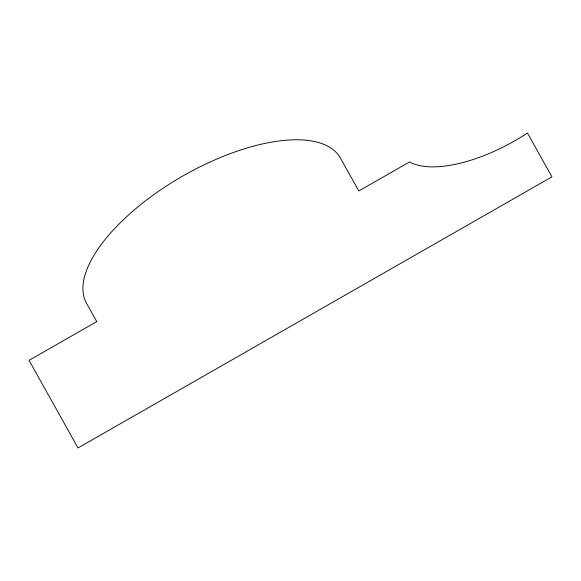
<?xml version="1.0" encoding="UTF-8"?>
<svg xmlns="http://www.w3.org/2000/svg" width="581" height="581" viewBox="0 0 581 581"><rect width="100%" height="100%" fill="white"/><g stroke="black" fill="none" stroke-linecap="round" stroke-linejoin="round"><path stroke-width="0.87" d="M96.751 321.605L29.05 360.336L78.021 447.958L551.95 176.849L527.468 133.042A105.829 45.391 -29.9 0 1 409.583 161.932L358.804 190.975L340.444 158.119A146.252 62.733 -29.9 0 0 182.892 175.97A146.252 62.733 -29.9 0 0 86.554 303.355L96.751 321.605"/></g></svg>
